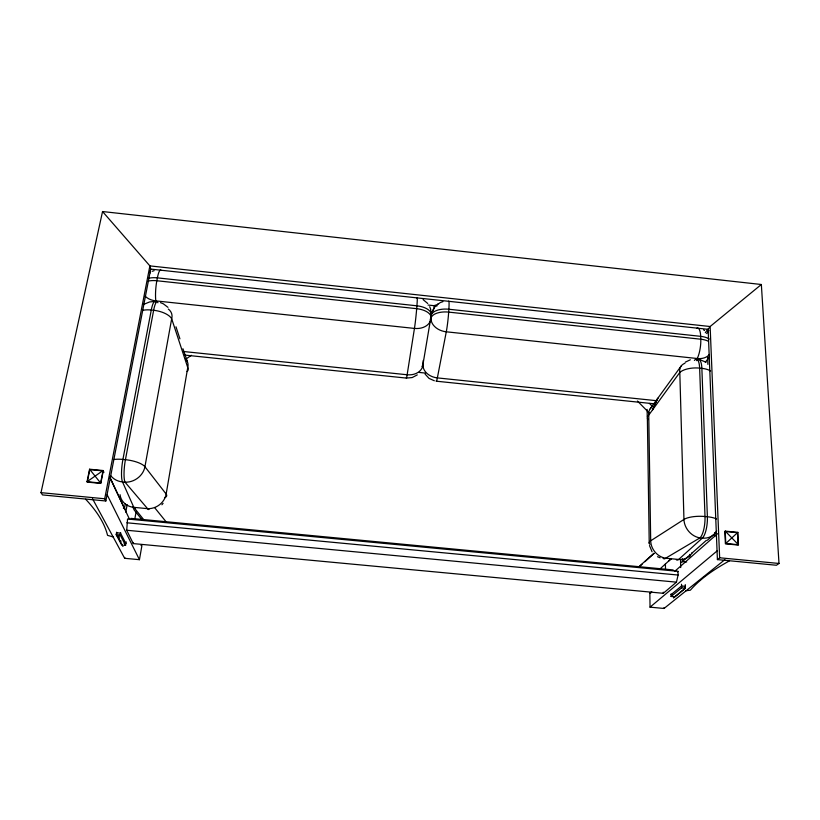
<?xml version="1.0" encoding="UTF-8"?>
<svg xmlns="http://www.w3.org/2000/svg" width="820" height="820" viewBox="0 0 820 820"><rect width="100%" height="100%" fill="white"/><g stroke="black" fill="none" stroke-linecap="round" stroke-linejoin="round"><path stroke-width="1.23" d="M126.721 530.253L127.551 519.019L677.996 571.325L678.089 575.045L676.449 582.159L663.288 593.301L133.281 543.598L126.721 530.253L676.449 582.159M423.243 360.441L422.935 364.623A15.078 6.785 3.9 0 0 423.438 367.175M92.486 498.642L124.65 558.307L139.431 559.681L141.911 545.649L140.989 545.556M133.281 543.598L133.486 542.461M134.808 518.998L136.171 511.475M123.851 545.228L125.542 545.392L126.188 541.866M124.65 558.307L124.804 557.426M125.778 512.162L127.161 504.648M125.316 503.746L124.476 508.267L123.359 508.164M120.622 532.58L120.171 534.989L118.141 537.284L122.979 546.489M116.635 532.211L116.184 534.62L121.667 545.023L122.641 545.115M105.841 500.989L150.685 269.103L149.886 265.895L102.551 211.539L41 492.656L42.486 494.921L105.841 500.989L104.714 498.775L149.886 265.895L710.13 326.514L761.349 284.499L779 563.463L776.448 565.257L717.408 559.599L708.131 329.332L710.13 326.514L719.642 557.774L717.408 559.599M100.614 483.021L103.064 470.536L89.575 469.214L87.043 481.709L100.614 483.021L89.575 469.214M88.201 477.404L87.248 482.098L100.798 483.41L103.258 470.926L89.769 469.614L89.144 472.72M88.355 476.615L88.99 473.499M430.305 319.615L431.228 315.321A15.867 13.878 13.6 0 1 434.344 308.023M433.216 310.954L434.292 305.993M434.733 307.356L435.266 304.896M705.313 332.746L707.773 329.271M706.655 333.576L708.88 330.45M650.198 408.77L681.174 366.007M705.354 362.266L709.167 357.171M161.919 504.771L163.098 503.316M737.856 532.354L725.772 543.496L725.228 531.124L737.856 532.354L738.451 544.726L725.772 543.496M668.72 561.034L671.436 558.522M659.382 569.51L671.365 558.563M435.922 305.757L440.309 302.539L442.943 301.647M638.718 566.886L653.847 553.305M639.272 566.764L642.08 564.242M644.879 561.72L654.237 553.326M437.039 304.743L437.982 303.902M681.584 562.335L690.143 554.74M692.049 553.049L706.317 540.39M707.311 540.288L713.82 534.527M724.952 559.599L664.036 608.46L650.045 607.159L649.84 593.239L651.746 591.568M674.634 571.427L717.561 533.676M677.402 571.837L677.996 571.325M650.045 607.159L717.223 550.835M671.026 593.967L671.088 596.478L681.615 587.858L685.366 588.207L685.274 584.629M684.639 586.894L685.315 586.341L681.563 585.992L671.047 594.654L672.42 594.787M673.527 598.005L685.366 588.207L674.747 596.816L673.599 596.714M87.043 481.709L103.064 470.536L103.945 472.361M186.212 358.853L191.398 355.327M417.288 374.904L412.193 377.559L406.402 378.092L184.849 355.091M685.274 362.163L690.348 359.785M143.613 304.394L149.65 301.934L153.309 301.606M729.39 560.9C715.265 568.691 700.987 577.997 690.358 590.195L685.797 590.769M152.161 271.307L154.129 270.682M113.539 537.028L107.553 535.368C104.283 521.786 95.12 509.312 85.629 499.206M124.189 543.393L125.88 543.547L120.519 533.102L116.532 532.733L116.891 533.4M649.84 593.239L650.711 593.321M671.088 596.478L672.912 596.642M686.647 561.987L682.424 561.587L682.353 558.82M130.903 518.373L673.159 569.931M126.864 522.781L678.089 575.045M41 492.656L104.714 498.775M719.642 557.774L779 563.463M419.184 372.434L425.539 373.09M183.383 351.493L407.14 374.76A15.108 11.623 9 0 0 422.935 364.623L431.228 315.321A15.898 13.919 11.1 0 0 430.5 310.103M656.061 400.642L437.357 377.897A15.078 11.582 10.8 0 1 422.935 364.623A15.108 6.806 4.7 0 1 421.952 366.396M436.363 381.197L655.006 403.891M145.15 296.163A16.523 11.869 -3.1 0 0 155.821 300.889L414.448 328.42A15.918 11.839 9.1 0 0 431.012 318.17A15.898 7.769 3.7 0 1 448.673 312.112L700.793 339.213A16.195 7.329 -3.1 0 1 708.429 341.325M709.413 354.424A16 11.265 21.8 0 1 697.256 358.514L446.285 331.803A15.887 11.798 10.7 0 1 431.012 318.17A15.918 7.8 4.7 0 0 416.683 308.679L156.835 280.747A16.646 7.759 12.1 0 0 148.184 281.147M150.685 269.103L708.131 329.332M428.05 305.04L436.947 305.993M102.551 211.539L761.349 284.499M700.147 359.775L706.03 362.214M434.333 380.767L429.055 378.409L425.057 374.033M657.496 556.718L660.12 557.795M160.443 302.621L163.323 303.81L167.946 307.336M423.099 299.607L427.732 303.482M703.652 329.906L704.544 330.532M725.228 531.124L738.451 544.726M649.43 403.409L652.125 406.136M637.437 401.031L648.979 412.747M154.754 507.795L165.855 521.499M133.496 506.944L144.361 520.464M142.157 519.931L134.162 509.978L132.83 506.996M118.141 537.284L116.184 534.62L120.171 534.989L125.542 545.392M652.074 551.788L649.481 545.556M118.285 536.065L118.623 536.721M118.972 537.387L119.31 538.033M120.673 540.636L121.011 541.272M107.174 494.829L139.431 559.681M110.167 477.824L124.824 509.015M109.695 477.148L129.56 519.388M429.711 306.731L430.807 309.57M182.942 348.746L187.472 361.907M175.972 326.78L179.918 338.834M149.763 270.508L150.367 272.896M707.588 356.751L707.885 364.398M714.548 532.733L714.702 536.557M689.692 554.361L689.764 556.913M681.512 584.27L681.615 587.858M680.518 559.855L680.713 567.522M665.399 563.945L665.502 569.07M664.015 607.579L664.036 608.46M663.267 592.173L663.288 593.301M649.225 543.27L647.37 418.251M647.123 409.416L647.236 416.949M120.048 494.685A16.8 15.149 -19.4 0 0 133.814 507.344A16.318 3.085 -83.3 0 0 135.208 508.051M149.178 509.025A16.308 2.88 -83.4 0 1 147.569 508.656L133.814 507.344L122.518 481.934A17.353 3.505 -83.5 0 1 122.918 459.436L151.28 310.032A16.38 3.116 -85.1 0 1 155.308 302.016M110.997 475.969A17.896 15.99 -17.9 0 0 122.518 481.934L125.019 482.17A17.784 15.385 -32.3 0 0 144.935 466.734L171.677 318.775A16.636 11.746 -15.5 0 0 168.305 309.058M185.422 358.842A15.754 11.541 -16.2 0 1 187.749 367.534A15.857 6.519 10.3 0 1 187.114 371.521M164.902 497.637A16.677 5.156 8.7 0 0 166.152 494.05L187.749 367.534L171.677 318.775A16.841 7.472 11.5 0 0 153.647 310.288L151.28 310.032A16.851 7.462 11.6 0 0 142.526 310.39M157.942 302.744A16.369 3.075 -85.1 0 0 153.647 310.288L125.429 459.692A17.353 3.475 -83.5 0 0 125.019 482.17L147.569 508.656A16.677 14.616 -33.4 0 0 166.152 494.05L144.935 466.734A17.866 5.822 9.4 0 0 125.429 459.692L122.918 459.436A17.876 5.822 9.4 0 0 113.672 459.528M406.279 377.712A15.129 0.656 -84.1 0 0 407.14 374.76L414.448 328.42A16 0.717 -84 0 0 416.683 308.679L416.919 305.809A15.99 0.717 -84 0 0 417.021 297.875M155.821 300.889A16.215 3.034 -85.4 0 1 156.835 280.747L157.389 277.867A16.205 3.024 -85.4 0 1 161.099 270.231M148.738 278.277A16.625 7.79 12.1 0 1 157.389 277.867L416.919 305.809A15.898 7.831 4.7 0 1 431.228 315.321A15.877 7.8 3.7 0 1 448.868 309.242L700.68 336.343A16.174 7.359 -3.2 0 1 709.269 339.049M663.011 558.174A15.877 4.612 -85.7 0 0 665.655 558.215L678.652 559.455A16.277 14.36 40.7 0 0 692.223 552.536M676.356 559.793A15.867 4.797 -85.8 0 0 678.652 559.455L702.309 538.115A17.312 15.098 39.5 0 0 716.639 530.837M651.818 407.15A15.303 10.742 34.1 0 0 648.753 415.084A15.447 6.191 -1.3 0 0 648.056 419.604M684.966 363.239A16.123 10.855 33.4 0 0 679.811 372.434L648.753 415.084L650.691 540.8A16.215 4.889 0.3 0 0 649.932 544.357M694.386 360.41A15.918 4.807 -82.8 0 1 699.634 368.118L705.005 516.528A16.841 5.391 -85.4 0 1 699.962 537.889L665.655 558.215A16.174 13.622 52.8 0 1 650.691 540.8L683.952 519.449A17.353 5.484 -0.5 0 1 705.005 516.528L707.383 516.754A17.353 5.473 -0.6 0 1 716.577 518.988M696.58 360.646A15.918 4.838 -82.8 0 1 701.869 368.354L707.383 516.754A16.841 5.432 -85.4 0 1 702.309 538.115L699.962 537.889A17.2 14.227 51.9 0 1 683.952 519.449L679.811 372.434A16.38 7.052 -2.6 0 1 699.634 368.118L701.869 368.354A16.38 7.052 -2.7 0 1 710.571 370.978M697.256 358.514A15.775 4.715 -82.3 0 0 700.793 339.213L700.68 336.343A15.754 4.705 -82.3 0 0 696.949 328.123M436.148 380.818A15.108 1.066 -84 0 0 437.357 377.897L446.285 331.803A15.969 1.179 -83.8 0 0 448.673 312.112L448.868 309.242A15.959 1.179 -83.8 0 0 448.53 301.278M656.799 400.047L652.464 409.99L657.855 398.202L656.799 400.047M737.467 532.682L724.849 531.452L725.392 543.814L738.061 545.044L737.467 532.682"/></g></svg>
